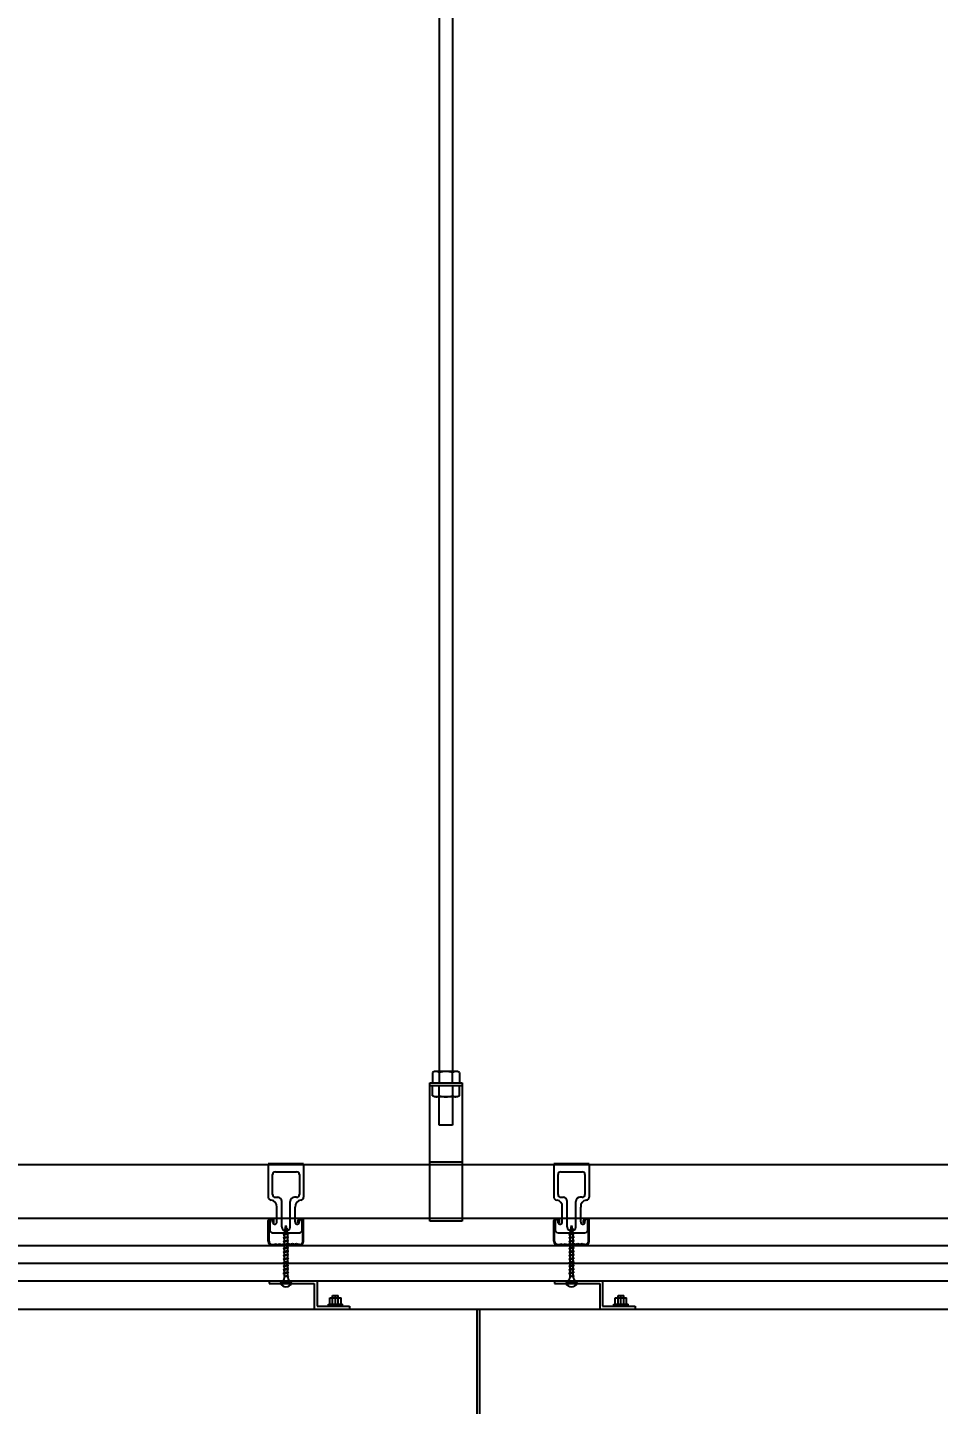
# Model space of a CAD drawing. Header units: millimetres. Extents: x -67913 to 128525, y -54442 to 63422.
# Drawn here: x -38860 to -38215, y -45578 to -44604 of the extents above; entities that cross this region are included whole.
import ezdxf
from ezdxf import colors
from ezdxf.entities.mleader import LeaderData, LeaderLine
from ezdxf.math import Vec2, Vec3

# ---------------------------------------------------------------- set-up
doc = ezdxf.new("R2010")
doc.units = ezdxf.units.MM
doc.header["$LTSCALE"] = 500
for name, color, linetype in [('190Moji5', 8, 'Continuous'), ('220Kabe9', 7, 'Continuous'), ('350Kigu', 4, 'Continuous'), ('寸法', 4, 'Continuous'), ('詳細5', 6, 'Continuous')]:
    doc.layers.add(name, color=color, linetype=linetype)
doc.styles.add('Annotative', font='simplex.shx', dxfattribs={"width": 0.7, "bigfont": 'extfont2.shx'})

msp = doc.modelspace()

# ---------------------------------------------------------------- linework, layer by layer
at = {"layer": '220Kabe9', "color": 6}
for p, q in [((-40464.9714, -45465.1659), (-37702.4714, -45465.1659)), ((-40464.9714, -45477.6659), (-37689.9714, -45477.6659))]:
    msp.add_line(p, q, dxfattribs=at)
at = {"layer": '220Kabe9'}
msp.add_line((-40464.9714, -45490.1659), (-37689.9714, -45490.1659), dxfattribs=at)
at = {"layer": '350Kigu'}
for p, q in [((-40444.9714, -45510.1659), (-37689.9714, -45510.1659)), ((-38541.9714, -45510.1659), (-38541.9714, -45660.1659)), ((-38539.9714, -45510.1659), (-38539.9714, -45660.1659))]:
    msp.add_line(p, q, dxfattribs=at)
at = {"layer": '寸法'}
for p, q in [((-38688.9717, -45490.1662), (-38654.9717, -45490.1662)), ((-38688.9717, -45490.1662), (-38688.9717, -45492.1662)), ((-38688.9717, -45490.1662), (-38688.9717, -45492.1662)), ((-38688.9717, -45492.1662), (-38656.9717, -45492.1662)), ((-38656.9717, -45492.1662), (-38656.9717, -45510.1662)), ((-38654.9717, -45490.1662), (-38654.9717, -45508.1662)), ((-38486.95, -45490.1659), (-38452.95, -45490.1659)), ((-38486.95, -45490.1659), (-38486.95, -45492.1659)), ((-38486.95, -45490.1659), (-38486.95, -45492.1659)), ((-38486.95, -45492.1659), (-38454.95, -45492.1659)), ((-38454.95, -45492.1659), (-38454.95, -45510.1659)), ((-38452.95, -45490.1659), (-38452.95, -45508.1659)), ((-38646.9717, -45506.6662), (-38636.9717, -45506.6662)), ((-38646.9717, -45508.1662), (-38646.9717, -45506.6662)), ((-38645.9717, -45502.1662), (-38637.9717, -45502.1662)), ((-38645.9717, -45506.6662), (-38645.9717, -45502.1662)), ((-38643.9717, -45508.1662), (-38643.9717, -45500.602)), ((-38643.9717, -45500.602), (-38639.9717, -45500.602)), ((-38641.9717, -45508.1662), (-38641.9717, -45500.602)), ((-38639.9717, -45508.1662), (-38639.9717, -45500.602)), ((-38637.9717, -45506.6662), (-38637.9717, -45502.1662)), ((-38636.9717, -45508.1662), (-38636.9717, -45506.6662)), ((-38444.95, -45506.6659), (-38434.95, -45506.6659)), ((-38444.95, -45508.1659), (-38444.95, -45506.6659)), ((-38443.95, -45502.1659), (-38435.95, -45502.1659)), ((-38443.95, -45506.6659), (-38443.95, -45502.1659)), ((-38441.95, -45508.1659), (-38441.95, -45500.6017)), ((-38441.95, -45500.6017), (-38437.95, -45500.6017)), ((-38439.95, -45508.1659), (-38439.95, -45500.6017)), ((-38437.95, -45508.1659), (-38437.95, -45500.6017)), ((-38435.95, -45506.6659), (-38435.95, -45502.1659)), ((-38434.95, -45508.1659), (-38434.95, -45506.6659)), ((-38656.9717, -45510.1662), (-38631.9717, -45510.1662)), ((-38654.9717, -45508.1662), (-38631.9717, -45508.1662)), ((-38631.9717, -45508.1662), (-38631.9717, -45510.1662)), ((-38454.95, -45510.1659), (-38429.95, -45510.1659)), ((-38452.95, -45508.1659), (-38429.95, -45508.1659)), ((-38429.95, -45508.1659), (-38429.95, -45510.1659))]:
    msp.add_line(p, q, dxfattribs=at)
at = {"layer": '詳細5', "linetype": 'Continuous'}
for p, q in [((-38568.5696, -43860.1666), (-38568.5696, -45342.1659)), ((-38559.0696, -43860.1666), (-38559.0696, -45342.1659)), ((-38575.2979, -45448.1659), (-38575.2979, -45350.1659)), ((-38575.2979, -45350.1659), (-38552.2979, -45350.1659)), ((-38571.8863, -45342.1659), (-38573.2979, -45342.9809)), ((-38573.2979, -45342.9809), (-38573.2979, -45350.1659)), ((-38555.7095, -45342.1659), (-38571.8863, -45342.1659)), ((-38568.5479, -45342.9809), (-38568.5479, -45350.1659)), ((-38559.0479, -45350.1659), (-38559.0479, -45342.9809)), ((-38554.2979, -45342.9809), (-38555.7095, -45342.1659)), ((-38554.2979, -45342.9809), (-38554.2979, -45350.1659)), ((-38552.2979, -45350.1659), (-38552.2979, -45448.1659)), ((-38575.2979, -45352.1659), (-38552.2979, -45352.1659)), ((-38573.2979, -45359.3509), (-38573.2979, -45352.1659)), ((-38571.8863, -45360.1659), (-38573.2979, -45359.3509)), ((-38555.7095, -45360.1659), (-38571.8863, -45360.1659)), ((-38568.5479, -45359.3509), (-38568.5479, -45352.1659)), ((-38568.5479, -45380.1659), (-38568.5479, -45360.1659)), ((-38559.0479, -45352.1659), (-38559.0479, -45359.3509)), ((-38559.0479, -45360.1659), (-38559.0479, -45380.1659)), ((-38554.2979, -45359.3509), (-38555.7095, -45360.1659)), ((-38554.2979, -45359.3509), (-38554.2979, -45352.1659)), ((-38559.0479, -45380.1659), (-38568.5479, -45380.1659)), ((-37714.9714, -45408.1659), (-40464.9717, -45408.1659)), ((-38664.4717, -45407.5662), (-38689.4717, -45407.5662)), ((-38689.4717, -45407.5662), (-38689.4717, -45431.1662)), ((-38664.4717, -45407.5662), (-38664.4717, -45431.1662)), ((-38575.2979, -45406.2033), (-38552.2979, -45406.2033)), ((-38462.45, -45407.5662), (-38487.45, -45407.5662)), ((-38487.45, -45407.5662), (-38487.45, -45431.1662)), ((-38462.45, -45407.5662), (-38462.45, -45431.1662)), ((-38686.4717, -45429.1662), (-38686.4717, -45415.1662)), ((-38684.4717, -45413.1662), (-38669.4717, -45413.1662)), ((-38667.4717, -45415.1662), (-38667.4717, -45429.1662)), ((-38484.45, -45429.1662), (-38484.45, -45415.1662)), ((-38482.45, -45413.1662), (-38467.45, -45413.1662)), ((-38465.45, -45415.1662), (-38465.45, -45429.1662)), ((-38684.4717, -45431.1662), (-38682.6606, -45431.1662)), ((-38683.4717, -45448.6812), (-38683.4717, -45438.1662)), ((-38679.9717, -45452.0603), (-38679.9717, -45434.1662)), ((-38673.9717, -45452.0603), (-38673.9717, -45434.1662)), ((-38669.4717, -45431.1662), (-38670.9717, -45431.1662)), ((-38670.4717, -45448.5443), (-38670.4717, -45438.1662)), ((-38482.45, -45431.1662), (-38480.6389, -45431.1662)), ((-38481.45, -45448.6812), (-38481.45, -45438.1662)), ((-38477.95, -45452.0603), (-38477.95, -45434.1662)), ((-38471.95, -45452.0603), (-38471.95, -45434.1662)), ((-38467.45, -45431.1662), (-38468.95, -45431.1662)), ((-38468.45, -45448.5443), (-38468.45, -45438.1662)), ((-37714.953, -45446.1659), (-40464.9717, -45446.1659)), ((-38689.4717, -45462.1662), (-38689.4717, -45447.6662)), ((-38688.9717, -45462.1662), (-38688.9717, -45447.6662)), ((-38688.4717, -45446.8002), (-38688.4717, -45454.2662)), ((-38687.9717, -45446.6662), (-38686.9717, -45446.6662)), ((-38686.3534, -45449.2576), (-38686.7431, -45447.3093)), ((-38685.9717, -45447.6662), (-38685.9717, -45449.1662)), ((-38685.4717, -45449.1662), (-38685.4717, -45447.6662)), ((-38668.4717, -45449.1662), (-38668.4717, -45447.6662)), ((-38667.9717, -45447.6662), (-38667.9717, -45449.1662)), ((-38667.59, -45449.2576), (-38667.2003, -45447.3093)), ((-38665.9717, -45446.6662), (-38666.9717, -45446.6662)), ((-38665.4717, -45454.2662), (-38665.4717, -45446.698)), ((-38664.9717, -45462.1662), (-38664.9717, -45447.6662)), ((-38664.4717, -45462.1662), (-38664.4717, -45447.6662)), ((-38552.2979, -45448.1659), (-38575.2979, -45448.1659)), ((-38487.45, -45462.1662), (-38487.45, -45447.6662)), ((-38486.95, -45462.1662), (-38486.95, -45447.6662)), ((-38486.45, -45446.8002), (-38486.45, -45454.2662)), ((-38485.95, -45446.6662), (-38484.95, -45446.6662)), ((-38484.3317, -45449.2576), (-38484.7214, -45447.3093)), ((-38483.95, -45447.6662), (-38483.95, -45449.1662)), ((-38483.45, -45449.1662), (-38483.45, -45447.6662)), ((-38466.45, -45449.1662), (-38466.45, -45447.6662)), ((-38465.95, -45447.6662), (-38465.95, -45449.1662)), ((-38465.5683, -45449.2576), (-38465.1786, -45447.3093)), ((-38463.95, -45446.6662), (-38464.95, -45446.6662)), ((-38463.45, -45454.2662), (-38463.45, -45446.698)), ((-38462.95, -45462.1662), (-38462.95, -45447.6662)), ((-38462.45, -45462.1662), (-38462.45, -45447.6662)), ((-38686.4717, -45456.2662), (-38667.4717, -45456.2662)), ((-38685.9717, -45449.1662), (-38685.4717, -45449.1662)), ((-38667.9717, -45449.1662), (-38668.4717, -45449.1662)), ((-38484.45, -45456.2662), (-38465.45, -45456.2662)), ((-38483.95, -45449.1662), (-38483.45, -45449.1662)), ((-38465.95, -45449.1662), (-38466.45, -45449.1662)), ((-38686.4717, -45464.6662), (-38685.4717, -45464.6662)), ((-38686.4717, -45465.1662), (-38685.4717, -45465.1662)), ((-38685.4717, -45464.6662), (-38684.4717, -45464.1662)), ((-38685.4717, -45465.1662), (-38684.4717, -45464.6662)), ((-38684.4717, -45464.1662), (-38682.9717, -45464.6662)), ((-38684.4717, -45464.6662), (-38682.9717, -45465.1662)), ((-38682.9717, -45464.6662), (-38681.4717, -45464.1662)), ((-38682.9717, -45465.1662), (-38681.4717, -45464.6662)), ((-38681.4717, -45464.1662), (-38679.9717, -45464.6662)), ((-38681.4717, -45464.6662), (-38679.9717, -45465.1662)), ((-38679.9717, -45464.6662), (-38678.4717, -45464.1662)), ((-38679.9717, -45465.1662), (-38678.4717, -45464.6662)), ((-38678.4717, -45464.1662), (-38676.9717, -45464.6662)), ((-38678.4717, -45464.6662), (-38676.9717, -45465.1662)), ((-38675.4717, -45464.1662), (-38676.9717, -45464.6662)), ((-38675.4717, -45464.6662), (-38676.9717, -45465.1662)), ((-38673.9717, -45464.6662), (-38675.4717, -45464.1662)), ((-38673.9717, -45465.1662), (-38675.4717, -45464.6662)), ((-38672.4717, -45464.1662), (-38673.9717, -45464.6662)), ((-38672.4717, -45464.6662), (-38673.9717, -45465.1662)), ((-38670.9717, -45464.6662), (-38672.4717, -45464.1662)), ((-38670.9717, -45465.1662), (-38672.4717, -45464.6662)), ((-38669.4717, -45464.1662), (-38670.9717, -45464.6662)), ((-38669.4717, -45464.6662), (-38670.9717, -45465.1662)), ((-38668.4717, -45464.6662), (-38669.4717, -45464.1662)), ((-38668.4717, -45465.1662), (-38669.4717, -45464.6662)), ((-38667.4717, -45464.6662), (-38668.4717, -45464.6662)), ((-38667.4717, -45465.1662), (-38668.4717, -45465.1662)), ((-38484.45, -45464.6662), (-38483.45, -45464.6662)), ((-38484.45, -45465.1662), (-38483.45, -45465.1662)), ((-38483.45, -45464.6662), (-38482.45, -45464.1662)), ((-38483.45, -45465.1662), (-38482.45, -45464.6662)), ((-38482.45, -45464.1662), (-38480.95, -45464.6662)), ((-38482.45, -45464.6662), (-38480.95, -45465.1662)), ((-38480.95, -45464.6662), (-38479.45, -45464.1662)), ((-38480.95, -45465.1662), (-38479.45, -45464.6662)), ((-38479.45, -45464.1662), (-38477.95, -45464.6662)), ((-38479.45, -45464.6662), (-38477.95, -45465.1662)), ((-38477.95, -45464.6662), (-38476.45, -45464.1662)), ((-38477.95, -45465.1662), (-38476.45, -45464.6662)), ((-38476.45, -45464.1662), (-38474.95, -45464.6662)), ((-38476.45, -45464.6662), (-38474.95, -45465.1662)), ((-38473.45, -45464.1662), (-38474.95, -45464.6662)), ((-38473.45, -45464.6662), (-38474.95, -45465.1662)), ((-38471.95, -45464.6662), (-38473.45, -45464.1662)), ((-38471.95, -45465.1662), (-38473.45, -45464.6662)), ((-38470.45, -45464.1662), (-38471.95, -45464.6662)), ((-38470.45, -45464.6662), (-38471.95, -45465.1662)), ((-38468.95, -45464.6662), (-38470.45, -45464.1662)), ((-38468.95, -45465.1662), (-38470.45, -45464.6662)), ((-38467.45, -45464.1662), (-38468.95, -45464.6662)), ((-38467.45, -45464.6662), (-38468.95, -45465.1662)), ((-38466.45, -45464.6662), (-38467.45, -45464.1662)), ((-38466.45, -45465.1662), (-38467.45, -45464.6662)), ((-38465.45, -45464.6662), (-38466.45, -45464.6662)), ((-38465.45, -45465.1662), (-38466.45, -45465.1662))]:
    msp.add_line(p, q, dxfattribs=at)
at = {"layer": '詳細5'}
for p, q in [((-38675.0717, -45456.6662), (-38678.8717, -45457.6662)), ((-38678.8717, -45457.6662), (-38677.9717, -45457.1662)), ((-38678.8717, -45457.6662), (-38677.9717, -45457.6879)), ((-38675.6186, -45453.8102), (-38678.4489, -45454.555)), ((-38678.4489, -45454.555), (-38677.4496, -45454.0335)), ((-38677.5397, -45454.5742), (-38678.4489, -45454.555)), ((-38676.9717, -45451.1662), (-38677.9717, -45457.1662)), ((-38677.9717, -45457.1662), (-38677.5397, -45454.5742)), ((-38676.055, -45456.6665), (-38677.9717, -45457.1709)), ((-38675.9893, -45457.1662), (-38677.9717, -45457.6879)), ((-38677.9717, -45459.6709), (-38677.9717, -45457.6879)), ((-38676.4514, -45454.2878), (-38677.5397, -45454.5742)), ((-38677.4496, -45454.0335), (-38676.9717, -45451.1662)), ((-38676.534, -45453.7925), (-38677.4496, -45454.0335)), ((-38676.9717, -45451.1662), (-38676.534, -45453.7925)), ((-38675.6186, -45453.8102), (-38676.534, -45453.7925)), ((-38676.4514, -45454.2878), (-38675.6186, -45453.8102)), ((-38676.4514, -45454.2878), (-38676.055, -45456.6665)), ((-38675.1396, -45456.6841), (-38676.055, -45456.6665)), ((-38675.1396, -45456.6841), (-38675.9893, -45457.1662)), ((-38675.9717, -45457.1662), (-38675.9717, -45459.1446)), ((-38473.05, -45456.6662), (-38476.85, -45457.6662)), ((-38476.85, -45457.6662), (-38475.95, -45457.1662)), ((-38476.85, -45457.6662), (-38475.95, -45457.6879)), ((-38473.5969, -45453.8102), (-38476.4272, -45454.555)), ((-38476.4272, -45454.555), (-38475.4279, -45454.0335)), ((-38475.518, -45454.5742), (-38476.4272, -45454.555)), ((-38474.95, -45451.1662), (-38475.95, -45457.1662)), ((-38475.95, -45457.1662), (-38475.518, -45454.5742)), ((-38474.0333, -45456.6665), (-38475.95, -45457.1709)), ((-38473.9677, -45457.1662), (-38475.95, -45457.6879)), ((-38475.95, -45459.6709), (-38475.95, -45457.6879)), ((-38474.4297, -45454.2878), (-38475.518, -45454.5742)), ((-38475.4279, -45454.0335), (-38474.95, -45451.1662)), ((-38474.5123, -45453.7925), (-38475.4279, -45454.0335)), ((-38474.95, -45451.1662), (-38474.5123, -45453.7925)), ((-38473.5969, -45453.8102), (-38474.5123, -45453.7925)), ((-38474.4297, -45454.2878), (-38473.5969, -45453.8102)), ((-38474.4297, -45454.2878), (-38474.0333, -45456.6665)), ((-38473.1179, -45456.6841), (-38474.0333, -45456.6665)), ((-38473.1179, -45456.6841), (-38473.9677, -45457.1662)), ((-38473.95, -45457.1662), (-38473.95, -45459.1446)), ((-38675.0717, -45459.1662), (-38678.8717, -45460.1662)), ((-38678.8717, -45460.1662), (-38677.9717, -45459.6709)), ((-38677.9717, -45460.1879), (-38678.8717, -45460.1662)), ((-38675.0717, -45461.6662), (-38678.8717, -45462.6662)), ((-38678.8717, -45462.6662), (-38677.9717, -45462.1709)), ((-38677.9717, -45462.6879), (-38678.8717, -45462.6662)), ((-38675.0717, -45464.1662), (-38678.8717, -45465.1662)), ((-38678.8717, -45465.1662), (-38677.9717, -45464.6709)), ((-38677.9717, -45465.1879), (-38678.8717, -45465.1662)), ((-38675.0717, -45466.6662), (-38678.8717, -45467.6662)), ((-38678.8717, -45467.6662), (-38677.9717, -45467.1709)), ((-38677.9717, -45467.6879), (-38678.8717, -45467.6662)), ((-38676.4456, -45459.2693), (-38677.9717, -45459.6709)), ((-38675.9717, -45459.6616), (-38677.9717, -45460.1879)), ((-38677.9717, -45462.1709), (-38677.9717, -45460.1879)), ((-38675.9717, -45461.6446), (-38677.9717, -45462.1709)), ((-38675.9717, -45462.1616), (-38677.9717, -45462.6879)), ((-38677.9717, -45464.6709), (-38677.9717, -45462.6879)), ((-38675.9717, -45464.1446), (-38677.9717, -45464.6709)), ((-38675.9717, -45464.6616), (-38677.9717, -45465.1879)), ((-38677.9717, -45467.1709), (-38677.9717, -45465.1879)), ((-38675.9717, -45466.6446), (-38677.9717, -45467.1709)), ((-38675.9717, -45467.1616), (-38677.9717, -45467.6879)), ((-38677.9717, -45469.6709), (-38677.9717, -45467.6879)), ((-38675.0717, -45459.1662), (-38675.9717, -45459.1446)), ((-38675.9717, -45459.6616), (-38675.0717, -45459.1662)), ((-38675.9717, -45459.6616), (-38675.9717, -45461.6446)), ((-38675.0717, -45461.6662), (-38675.9717, -45461.6446)), ((-38675.9717, -45462.1616), (-38675.0717, -45461.6662)), ((-38675.9717, -45462.1616), (-38675.9717, -45464.1446)), ((-38675.0717, -45464.1662), (-38675.9717, -45464.1446)), ((-38675.9717, -45464.6616), (-38675.0717, -45464.1662)), ((-38675.9717, -45464.6616), (-38675.9717, -45466.6446)), ((-38675.9717, -45464.6616), (-38675.9717, -45466.6446)), ((-38675.0717, -45466.6662), (-38675.9717, -45466.6446)), ((-38675.9717, -45467.1616), (-38675.0717, -45466.6662)), ((-38675.9717, -45467.1616), (-38675.9717, -45469.1446)), ((-38473.05, -45459.1662), (-38476.85, -45460.1662)), ((-38476.85, -45460.1662), (-38475.95, -45459.6709)), ((-38475.95, -45460.1879), (-38476.85, -45460.1662)), ((-38473.05, -45461.6662), (-38476.85, -45462.6662)), ((-38476.85, -45462.6662), (-38475.95, -45462.1709)), ((-38475.95, -45462.6879), (-38476.85, -45462.6662)), ((-38473.05, -45464.1662), (-38476.85, -45465.1662)), ((-38476.85, -45465.1662), (-38475.95, -45464.6709)), ((-38475.95, -45465.1879), (-38476.85, -45465.1662)), ((-38473.05, -45466.6662), (-38476.85, -45467.6662)), ((-38476.85, -45467.6662), (-38475.95, -45467.1709)), ((-38475.95, -45467.6879), (-38476.85, -45467.6662)), ((-38474.424, -45459.2693), (-38475.95, -45459.6709)), ((-38473.95, -45459.6616), (-38475.95, -45460.1879)), ((-38475.95, -45462.1709), (-38475.95, -45460.1879)), ((-38473.95, -45461.6446), (-38475.95, -45462.1709)), ((-38473.95, -45462.1616), (-38475.95, -45462.6879)), ((-38475.95, -45464.6709), (-38475.95, -45462.6879)), ((-38473.95, -45464.1446), (-38475.95, -45464.6709)), ((-38473.95, -45464.6616), (-38475.95, -45465.1879)), ((-38475.95, -45467.1709), (-38475.95, -45465.1879)), ((-38473.95, -45466.6446), (-38475.95, -45467.1709)), ((-38473.95, -45467.1616), (-38475.95, -45467.6879)), ((-38475.95, -45469.6709), (-38475.95, -45467.6879)), ((-38473.05, -45459.1662), (-38473.95, -45459.1446)), ((-38473.95, -45459.6616), (-38473.05, -45459.1662)), ((-38473.95, -45459.6616), (-38473.95, -45461.6446)), ((-38473.05, -45461.6662), (-38473.95, -45461.6446)), ((-38473.95, -45462.1616), (-38473.05, -45461.6662)), ((-38473.95, -45462.1616), (-38473.95, -45464.1446)), ((-38473.05, -45464.1662), (-38473.95, -45464.1446)), ((-38473.95, -45464.6616), (-38473.05, -45464.1662)), ((-38473.95, -45464.6616), (-38473.95, -45466.6446)), ((-38473.95, -45464.6616), (-38473.95, -45466.6446)), ((-38473.05, -45466.6662), (-38473.95, -45466.6446)), ((-38473.95, -45467.1616), (-38473.05, -45466.6662)), ((-38473.95, -45467.1616), (-38473.95, -45469.1446)), ((-38675.0717, -45469.1662), (-38678.8717, -45470.1662)), ((-38678.8717, -45470.1662), (-38677.9717, -45469.6709)), ((-38677.9717, -45470.1879), (-38678.8717, -45470.1662)), ((-38675.0717, -45471.6662), (-38678.8717, -45472.6662)), ((-38678.8717, -45472.6662), (-38677.9717, -45472.1709)), ((-38677.9717, -45472.6879), (-38678.8717, -45472.6662)), ((-38675.0717, -45474.1662), (-38678.8717, -45475.1662)), ((-38678.8717, -45475.1662), (-38677.9717, -45474.6709)), ((-38677.9717, -45475.1879), (-38678.8717, -45475.1662)), ((-38675.0717, -45476.6662), (-38678.8717, -45477.6662)), ((-38677.9717, -45477.1709), (-38678.8717, -45477.6662)), ((-38678.8717, -45477.6662), (-38677.9717, -45477.6879)), ((-38675.9717, -45469.1446), (-38677.9717, -45469.6709)), ((-38675.9717, -45469.6616), (-38677.9717, -45470.1879)), ((-38677.9717, -45472.1709), (-38677.9717, -45470.1879)), ((-38675.9717, -45471.6446), (-38677.9717, -45472.1709)), ((-38675.9717, -45472.1616), (-38677.9717, -45472.6879)), ((-38677.9717, -45474.6709), (-38677.9717, -45472.6879)), ((-38675.9717, -45474.1446), (-38677.9717, -45474.6709)), ((-38675.9717, -45474.6616), (-38677.9717, -45475.1879)), ((-38677.9717, -45477.1709), (-38677.9717, -45475.1879)), ((-38675.9717, -45476.6446), (-38677.9717, -45477.1709)), ((-38675.9717, -45477.1616), (-38677.9717, -45477.6879)), ((-38677.9717, -45479.6709), (-38677.9717, -45477.6879)), ((-38675.0717, -45469.1662), (-38675.9717, -45469.1446)), ((-38675.9717, -45469.6616), (-38675.0717, -45469.1662)), ((-38675.9717, -45469.6616), (-38675.9717, -45471.6446)), ((-38675.0717, -45471.6662), (-38675.9717, -45471.6446)), ((-38675.9717, -45472.1616), (-38675.0717, -45471.6662)), ((-38675.9717, -45472.1616), (-38675.9717, -45474.1446)), ((-38675.0717, -45474.1662), (-38675.9717, -45474.1446)), ((-38675.0717, -45474.1662), (-38675.9717, -45474.6616)), ((-38675.9717, -45474.6616), (-38675.9717, -45476.6446)), ((-38675.0717, -45476.6662), (-38675.9717, -45476.6446)), ((-38675.9717, -45477.1616), (-38675.0717, -45476.6662)), ((-38675.9717, -45477.1616), (-38675.9717, -45479.1446)), ((-38473.05, -45469.1662), (-38476.85, -45470.1662)), ((-38476.85, -45470.1662), (-38475.95, -45469.6709)), ((-38475.95, -45470.1879), (-38476.85, -45470.1662)), ((-38473.05, -45471.6662), (-38476.85, -45472.6662)), ((-38476.85, -45472.6662), (-38475.95, -45472.1709)), ((-38475.95, -45472.6879), (-38476.85, -45472.6662)), ((-38473.05, -45474.1662), (-38476.85, -45475.1662)), ((-38476.85, -45475.1662), (-38475.95, -45474.6709)), ((-38475.95, -45475.1879), (-38476.85, -45475.1662)), ((-38473.05, -45476.6662), (-38476.85, -45477.6662)), ((-38475.95, -45477.1709), (-38476.85, -45477.6662)), ((-38476.85, -45477.6662), (-38475.95, -45477.6879)), ((-38473.95, -45469.1446), (-38475.95, -45469.6709)), ((-38473.95, -45469.6616), (-38475.95, -45470.1879)), ((-38475.95, -45472.1709), (-38475.95, -45470.1879)), ((-38473.95, -45471.6446), (-38475.95, -45472.1709)), ((-38473.95, -45472.1616), (-38475.95, -45472.6879)), ((-38475.95, -45474.6709), (-38475.95, -45472.6879)), ((-38473.95, -45474.1446), (-38475.95, -45474.6709)), ((-38473.95, -45474.6616), (-38475.95, -45475.1879)), ((-38475.95, -45477.1709), (-38475.95, -45475.1879)), ((-38473.95, -45476.6446), (-38475.95, -45477.1709)), ((-38473.95, -45477.1616), (-38475.95, -45477.6879)), ((-38475.95, -45479.6709), (-38475.95, -45477.6879)), ((-38473.05, -45469.1662), (-38473.95, -45469.1446)), ((-38473.95, -45469.6616), (-38473.05, -45469.1662)), ((-38473.95, -45469.6616), (-38473.95, -45471.6446)), ((-38473.05, -45471.6662), (-38473.95, -45471.6446)), ((-38473.95, -45472.1616), (-38473.05, -45471.6662)), ((-38473.95, -45472.1616), (-38473.95, -45474.1446)), ((-38473.05, -45474.1662), (-38473.95, -45474.1446)), ((-38473.05, -45474.1662), (-38473.95, -45474.6616)), ((-38473.95, -45474.6616), (-38473.95, -45476.6446)), ((-38473.05, -45476.6662), (-38473.95, -45476.6446)), ((-38473.95, -45477.1616), (-38473.05, -45476.6662)), ((-38473.95, -45477.1616), (-38473.95, -45479.1446)), ((-38675.0717, -45479.1662), (-38678.8717, -45480.1662)), ((-38678.8717, -45480.1662), (-38677.9717, -45479.6709)), ((-38677.9717, -45480.1879), (-38678.8717, -45480.1662)), ((-38675.0717, -45481.6662), (-38678.8717, -45482.6662)), ((-38677.9717, -45482.1709), (-38678.8717, -45482.6662)), ((-38678.8717, -45482.6662), (-38677.9717, -45482.6879)), ((-38675.0717, -45484.1662), (-38678.8717, -45485.1662)), ((-38678.8717, -45485.1662), (-38677.9717, -45484.6709)), ((-38677.9717, -45485.1879), (-38678.8717, -45485.1662)), ((-38678.1226, -45487.4169), (-38678.2142, -45487.8467)), ((-38678.0717, -45487.1662), (-38678.1226, -45487.4169)), ((-38675.8717, -45487.1662), (-38678.0717, -45487.1662)), ((-38675.9717, -45479.1446), (-38677.9717, -45479.6709)), ((-38675.9717, -45479.6616), (-38677.9717, -45480.1879)), ((-38677.9717, -45482.1709), (-38677.9717, -45480.1879)), ((-38675.9717, -45481.6446), (-38677.9717, -45482.1709)), ((-38675.9717, -45482.1616), (-38677.9717, -45482.6879)), ((-38677.9717, -45484.6709), (-38677.9717, -45482.6879)), ((-38675.9717, -45484.1446), (-38677.9717, -45484.6709)), ((-38675.9717, -45484.6616), (-38677.9717, -45485.1879)), ((-38677.9717, -45487.1662), (-38677.9717, -45485.1879)), ((-38675.9717, -45486.6446), (-38677.9705, -45487.1706)), ((-38675.9717, -45486.6446), (-38677.0353, -45486.9245)), ((-38675.0717, -45486.6662), (-38676.9717, -45487.1662)), ((-38675.0717, -45486.6662), (-38676.9717, -45487.1662)), ((-38675.0717, -45479.1662), (-38675.9717, -45479.1446)), ((-38675.9717, -45479.6616), (-38675.0717, -45479.1662)), ((-38675.9717, -45479.6616), (-38675.9717, -45481.6446)), ((-38675.0717, -45481.6662), (-38675.9717, -45481.6446)), ((-38675.9717, -45482.1616), (-38675.0717, -45481.6662)), ((-38675.9717, -45482.1616), (-38675.9717, -45484.1446)), ((-38675.0717, -45484.1662), (-38675.9717, -45484.1446)), ((-38675.0717, -45484.1662), (-38675.9717, -45484.6616)), ((-38675.9717, -45484.6616), (-38675.9717, -45486.6446)), ((-38675.0717, -45486.6662), (-38675.9717, -45486.6446)), ((-38675.0717, -45486.6662), (-38675.9717, -45486.6446)), ((-38675.0717, -45486.6662), (-38675.9717, -45487.1616)), ((-38675.0717, -45486.6662), (-38675.9717, -45487.1616)), ((-38675.8717, -45487.1662), (-38675.8208, -45487.4169)), ((-38675.8208, -45487.4169), (-38675.7291, -45487.8467)), ((-38473.05, -45479.1662), (-38476.85, -45480.1662)), ((-38476.85, -45480.1662), (-38475.95, -45479.6709)), ((-38475.95, -45480.1879), (-38476.85, -45480.1662)), ((-38473.05, -45481.6662), (-38476.85, -45482.6662)), ((-38475.95, -45482.1709), (-38476.85, -45482.6662)), ((-38476.85, -45482.6662), (-38475.95, -45482.6879)), ((-38473.05, -45484.1662), (-38476.85, -45485.1662)), ((-38476.85, -45485.1662), (-38475.95, -45484.6709)), ((-38475.95, -45485.1879), (-38476.85, -45485.1662)), ((-38476.1009, -45487.4169), (-38476.1925, -45487.8467)), ((-38476.05, -45487.1662), (-38476.1009, -45487.4169)), ((-38473.85, -45487.1662), (-38476.05, -45487.1662)), ((-38473.95, -45479.1446), (-38475.95, -45479.6709)), ((-38473.95, -45479.6616), (-38475.95, -45480.1879)), ((-38475.95, -45482.1709), (-38475.95, -45480.1879)), ((-38473.95, -45481.6446), (-38475.95, -45482.1709)), ((-38473.95, -45482.1616), (-38475.95, -45482.6879)), ((-38475.95, -45484.6709), (-38475.95, -45482.6879)), ((-38473.95, -45484.1446), (-38475.95, -45484.6709)), ((-38473.95, -45484.6616), (-38475.95, -45485.1879)), ((-38475.95, -45487.1662), (-38475.95, -45485.1879)), ((-38473.95, -45486.6446), (-38475.9489, -45487.1706)), ((-38473.95, -45486.6446), (-38475.0136, -45486.9245)), ((-38473.05, -45486.6662), (-38474.95, -45487.1662)), ((-38473.05, -45486.6662), (-38474.95, -45487.1662)), ((-38473.05, -45479.1662), (-38473.95, -45479.1446)), ((-38473.95, -45479.6616), (-38473.05, -45479.1662)), ((-38473.95, -45479.6616), (-38473.95, -45481.6446)), ((-38473.05, -45481.6662), (-38473.95, -45481.6446)), ((-38473.95, -45482.1616), (-38473.05, -45481.6662)), ((-38473.95, -45482.1616), (-38473.95, -45484.1446)), ((-38473.05, -45484.1662), (-38473.95, -45484.1446)), ((-38473.05, -45484.1662), (-38473.95, -45484.6616)), ((-38473.95, -45484.6616), (-38473.95, -45486.6446)), ((-38473.05, -45486.6662), (-38473.95, -45486.6446)), ((-38473.05, -45486.6662), (-38473.95, -45486.6446)), ((-38473.05, -45486.6662), (-38473.95, -45487.1616)), ((-38473.05, -45486.6662), (-38473.95, -45487.1616)), ((-38473.85, -45487.1662), (-38473.7991, -45487.4169)), ((-38473.7991, -45487.4169), (-38473.7075, -45487.8467)), ((-38680.7442, -45491.4966), (-38680.9717, -45491.6662)), ((-38672.9717, -45491.6662), (-38680.9717, -45491.6662)), ((-38672.9717, -45491.6662), (-38680.9717, -45491.6662)), ((-38672.9717, -45491.6662), (-38680.9717, -45491.6662)), ((-38672.9717, -45491.6662), (-38680.9717, -45491.6662)), ((-38680.9717, -45492.1662), (-38680.9717, -45491.6662)), ((-38680.9717, -45492.1662), (-38680.9717, -45491.6662)), ((-38680.9717, -45492.1662), (-38680.9717, -45491.6662)), ((-38680.9717, -45492.1662), (-38680.9717, -45491.6662)), ((-38672.9717, -45492.1662), (-38680.9717, -45492.1662)), ((-38672.9717, -45492.1662), (-38680.9717, -45492.1662)), ((-38672.9717, -45492.1662), (-38680.9717, -45492.1662)), ((-38672.9717, -45492.1662), (-38680.9717, -45492.1662)), ((-38680.3566, -45491.2012), (-38680.7442, -45491.4966)), ((-38679.9819, -45490.8976), (-38680.3566, -45491.2012)), ((-38679.6284, -45490.5809), (-38679.9819, -45490.8976)), ((-38679.3042, -45490.2457), (-38679.6284, -45490.5809)), ((-38679.0175, -45489.8871), (-38679.3042, -45490.2457)), ((-38678.8717, -45489.6662), (-38679.0175, -45489.8871)), ((-38678.7539, -45489.4575), (-38678.8717, -45489.6662)), ((-38678.5796, -45489.0795), (-38678.7539, -45489.4575)), ((-38678.436, -45488.6822), (-38678.5796, -45489.0795)), ((-38678.3164, -45488.2699), (-38678.436, -45488.6822)), ((-38678.2142, -45487.8467), (-38678.3164, -45488.2699)), ((-38675.7291, -45487.8467), (-38675.6269, -45488.2699)), ((-38675.6269, -45488.2699), (-38675.5074, -45488.6822)), ((-38675.5074, -45488.6822), (-38675.3638, -45489.0795)), ((-38675.3638, -45489.0795), (-38675.1895, -45489.4575)), ((-38675.1895, -45489.4575), (-38675.0717, -45489.6662)), ((-38675.0717, -45489.6662), (-38674.9258, -45489.8871)), ((-38674.9258, -45489.8871), (-38674.6392, -45490.2457)), ((-38674.6392, -45490.2457), (-38674.315, -45490.5809)), ((-38674.315, -45490.5809), (-38673.9615, -45490.8976)), ((-38673.9615, -45490.8976), (-38673.5868, -45491.2012)), ((-38673.5868, -45491.2012), (-38673.1992, -45491.4966)), ((-38673.1992, -45491.4966), (-38672.9717, -45491.6662)), ((-38672.9717, -45492.1662), (-38672.9717, -45491.6662)), ((-38672.9717, -45492.1662), (-38672.9717, -45491.6662)), ((-38672.9717, -45492.1662), (-38672.9717, -45491.6662)), ((-38672.9717, -45492.1662), (-38672.9717, -45491.6662)), ((-38478.7225, -45491.4966), (-38478.95, -45491.6662)), ((-38470.95, -45491.6662), (-38478.95, -45491.6662)), ((-38470.95, -45491.6662), (-38478.95, -45491.6662)), ((-38470.95, -45491.6662), (-38478.95, -45491.6662)), ((-38470.95, -45491.6662), (-38478.95, -45491.6662)), ((-38478.95, -45492.1662), (-38478.95, -45491.6662)), ((-38478.95, -45492.1662), (-38478.95, -45491.6662)), ((-38478.95, -45492.1662), (-38478.95, -45491.6662)), ((-38478.95, -45492.1662), (-38478.95, -45491.6662)), ((-38470.95, -45492.1662), (-38478.95, -45492.1662)), ((-38470.95, -45492.1662), (-38478.95, -45492.1662)), ((-38470.95, -45492.1662), (-38478.95, -45492.1662)), ((-38470.95, -45492.1662), (-38478.95, -45492.1662)), ((-38478.3349, -45491.2012), (-38478.7225, -45491.4966)), ((-38477.9602, -45490.8976), (-38478.3349, -45491.2012)), ((-38477.6067, -45490.5809), (-38477.9602, -45490.8976)), ((-38477.2825, -45490.2457), (-38477.6067, -45490.5809)), ((-38476.9958, -45489.8871), (-38477.2825, -45490.2457)), ((-38476.85, -45489.6662), (-38476.9958, -45489.8871)), ((-38476.7322, -45489.4575), (-38476.85, -45489.6662)), ((-38476.5579, -45489.0795), (-38476.7322, -45489.4575)), ((-38476.4143, -45488.6822), (-38476.5579, -45489.0795)), ((-38476.2948, -45488.2699), (-38476.4143, -45488.6822)), ((-38476.1925, -45487.8467), (-38476.2948, -45488.2699)), ((-38473.7075, -45487.8467), (-38473.6052, -45488.2699)), ((-38473.6052, -45488.2699), (-38473.4857, -45488.6822)), ((-38473.4857, -45488.6822), (-38473.3421, -45489.0795)), ((-38473.3421, -45489.0795), (-38473.1678, -45489.4575)), ((-38473.1678, -45489.4575), (-38473.05, -45489.6662)), ((-38473.05, -45489.6662), (-38472.9042, -45489.8871)), ((-38472.9042, -45489.8871), (-38472.6175, -45490.2457)), ((-38472.6175, -45490.2457), (-38472.2933, -45490.5809)), ((-38472.2933, -45490.5809), (-38471.9398, -45490.8976)), ((-38471.9398, -45490.8976), (-38471.5651, -45491.2012)), ((-38471.5651, -45491.2012), (-38471.1775, -45491.4966)), ((-38471.1775, -45491.4966), (-38470.95, -45491.6662)), ((-38470.95, -45492.1662), (-38470.95, -45491.6662)), ((-38470.95, -45492.1662), (-38470.95, -45491.6662)), ((-38470.95, -45492.1662), (-38470.95, -45491.6662)), ((-38470.95, -45492.1662), (-38470.95, -45491.6662))]:
    msp.add_line(p, q, dxfattribs=at)
at = {"layer": '詳細5', "linetype": 'Continuous'}
for centre, radius, start, end in [((-38570.8393, -45345.7946), 3.6287, 50.842055, 90), ((-38563.7979, -45356.4159), 14.25, 70.528779, 109.471221), ((-38556.7565, -45345.7946), 3.6287, 90, 129.157945), ((-38570.8393, -45356.5372), 3.6287, 270, 309.157945), ((-38563.7979, -45345.9159), 14.25, 250.528779, 289.471221), ((-38556.7565, -45356.5372), 3.6287, 230.842055, 270), ((-38684.4717, -45415.1662), 2, 90, 180), ((-38669.4717, -45415.1662), 2, 0, 90), ((-38482.45, -45415.1662), 2, 90, 180), ((-38467.45, -45415.1662), 2, 0, 90), ((-38687.4717, -45431.1662), 2, 180, 270), ((-38688.0561, -45437.7338), 4.6048, 354.610939, 82.708678), ((-38684.4717, -45429.1662), 2, 180, 270), ((-38682.9717, -45434.1662), 3, 0, 90), ((-38670.9717, -45434.1662), 3, 90, 180), ((-38665.8873, -45437.7338), 4.6048, 97.291322, 185.389061), ((-38669.4717, -45429.1662), 2, 270, 0), ((-38666.4717, -45431.1662), 2, 270, 0), ((-38485.45, -45431.1662), 2, 180, 270), ((-38486.0344, -45437.7338), 4.6048, 354.610939, 82.708678), ((-38482.45, -45429.1662), 2, 180, 270), ((-38480.95, -45434.1662), 3, 0, 90), ((-38468.95, -45434.1662), 3, 90, 180), ((-38463.8656, -45437.7338), 4.6048, 97.291322, 185.389061), ((-38467.45, -45429.1662), 2, 270, 0), ((-38464.45, -45431.1662), 2, 270, 0), ((-38687.9717, -45447.6662), 1.5, 90, 180), ((-38687.9717, -45447.6662), 1, 90, 180), ((-38687.5275, -45447.4662), 0.8, 11.309932, 90), ((-38686.9717, -45447.6662), 1.5, 0, 90), ((-38686.9717, -45447.6662), 1, 0, 90), ((-38666.9717, -45447.6662), 1.5, 90, 180), ((-38666.9717, -45447.6662), 1, 90, 180), ((-38666.4158, -45447.4662), 0.8, 90, 168.690068), ((-38665.9717, -45447.6662), 1.5, 0, 90), ((-38665.9717, -45447.6662), 1, 0, 90), ((-38485.95, -45447.6662), 1.5, 90, 180), ((-38485.95, -45447.6662), 1, 90, 180), ((-38485.5058, -45447.4662), 0.8, 11.309932, 90), ((-38484.95, -45447.6662), 1.5, 0, 90), ((-38484.95, -45447.6662), 1, 0, 90), ((-38464.95, -45447.6662), 1.5, 90, 180), ((-38464.95, -45447.6662), 1, 90, 180), ((-38464.3942, -45447.4662), 0.8, 90, 168.690068), ((-38463.95, -45447.6662), 1.5, 0, 90), ((-38463.95, -45447.6662), 1, 0, 90), ((-38686.4717, -45454.2662), 2, 180, 270), ((-38684.9717, -45448.6737), 1.5, 202.796073, 0.286477), ((-38676.9717, -45452.0603), 3, 180, 0), ((-38668.9717, -45448.6737), 1.5, 179.713523, 337.203927), ((-38667.4717, -45454.2662), 2, 270, 0), ((-38484.45, -45454.2662), 2, 180, 270), ((-38482.95, -45448.6737), 1.5, 202.796073, 0.286477), ((-38474.95, -45452.0603), 3, 180, 0), ((-38466.95, -45448.6737), 1.5, 179.713523, 337.203927), ((-38465.45, -45454.2662), 2, 270, 0), ((-38686.4717, -45462.1662), 3, 180, 270), ((-38686.4717, -45462.1662), 2.5, 180, 270), ((-38667.4717, -45462.1662), 2.5, 270, 0), ((-38667.4717, -45462.1662), 3, 270, 0), ((-38484.45, -45462.1662), 3, 180, 270), ((-38484.45, -45462.1662), 2.5, 180, 270), ((-38465.45, -45462.1662), 2.5, 270, 0), ((-38465.45, -45462.1662), 3, 270, 0)]:
    msp.add_arc(centre, radius, start, end, dxfattribs=at)
at = {"layer": '詳細5'}
for centre in [(-38676.9717, -45489.9271), (-38474.95, -45489.9271)]:
    msp.add_arc(centre, 4.5841, 209.2395245, 330.7604755, dxfattribs=at)

# ---------------------------------------------------------------- leaders
at = {"layer": '190Moji5'}
ml = msp.add_multileader_mtext('Standard', dxfattribs=at)
ml.set_content('天井:GB-Rt12.5 EP', color=256, style='Annotative')
ml.set_leader_properties()
ml.build(insert=Vec2(0, 0))
ml.multileader.update_dxf_attribs({"dogleg_length": 2, "arrow_head_size": 60})
ctx = ml.context
ctx.base_point, ctx.char_height, ctx.arrow_head_size, ctx.landing_gap_size, ctx.plane_origin = Vec3(-39621.9773, -46195.2639), 75, 60, 30, Vec3(-42830.294, -46388.3353)
notes = []
notes.append((ctx, [(0, (1, 1, 0), (-39681.9773, -46195.2639), (1, 0), 60, [(0, [(-40087.2017, -45490.1659)], 0, [])])]))
ctx.mtext.insert, ctx.mtext.rotation, ctx.mtext.width, ctx.mtext.defined_height, ctx.mtext.flow_direction = Vec3(-39591.9773, -46157.7639), -1.57079633, 1248.051581, 33.5254, 5
ml = msp.add_multileader_mtext('Standard', dxfattribs=at)
ml.set_content('吸音ルーバーZ金物＠400取付位置に野縁設置のこと', color=256, style='Annotative')
ml.set_leader_properties()
ml.build(insert=Vec2(0, 0))
ml.multileader.update_dxf_attribs({"dogleg_length": 2, "arrow_head_size": 60})
ctx = ml.context
ctx.base_point, ctx.char_height, ctx.arrow_head_size, ctx.landing_gap_size, ctx.plane_origin = Vec3(-39483.3013, -46064.2799), 75, 60, 30, Vec3(-42671.0053, -46287.964)
notes.append((ctx, [(0, (1, 1, 0), (-39543.3013, -46064.2799), (1, 0), 60, [(0, [(-39855.3317, -45508.9659)], 0, [])])]))
ctx.mtext.insert, ctx.mtext.rotation, ctx.mtext.width, ctx.mtext.defined_height, ctx.mtext.flow_direction = Vec3(-39453.3013, -46026.7799), -1.57079633, 1851.680502, 33.5254, 5
for ctx, leaders in notes:
    for number, flags, end, landing, length, lines in leaders:
        leader = LeaderData()
        leader.index, (leader.has_last_leader_line, leader.has_dogleg_vector, leader.attachment_direction) = number, flags
        leader.last_leader_point, leader.dogleg_vector, leader.dogleg_length = Vec3(end), Vec3(landing), length
        for number, points, colour, breaks in lines:
            line = LeaderLine()
            line.index, line.vertices, line.color, line.breaks = number, Vec3.list(points), colors.encode_raw_color(colour), breaks
            leader.lines.append(line)
        ctx.leaders.append(leader)

doc.saveas('drawing.dxf')
